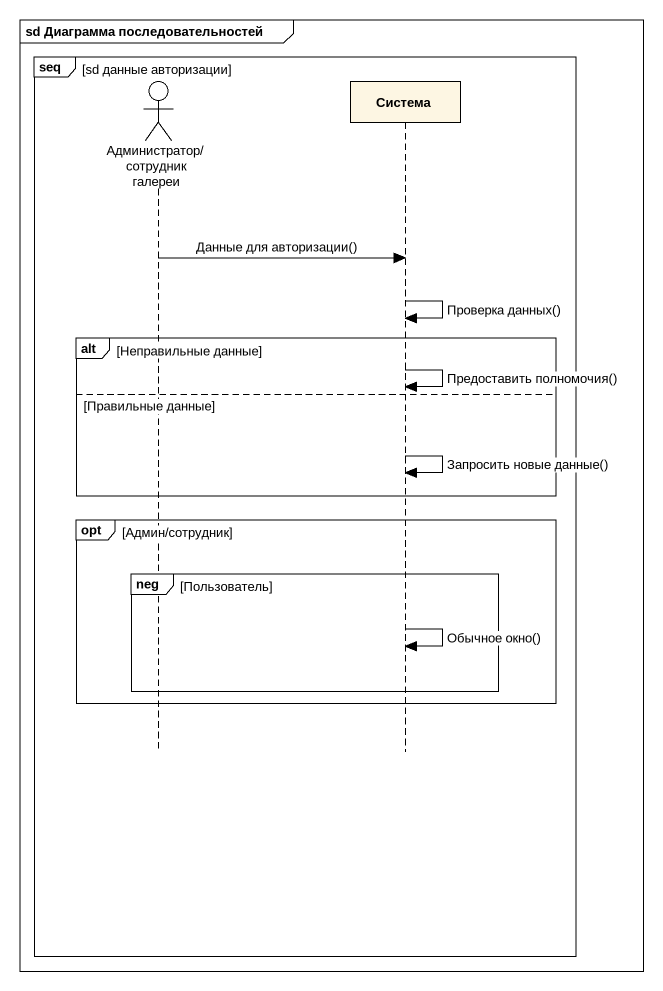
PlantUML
@startuml
mainframe sd Диаграмма последовательностей
hide footbox
actor "Администратор/сотрудник галереи" as Администратор_сотрудник
participant Система

group seq [sd данные авторизации]
  Администратор_сотрудник -> Система : Данные для авторизации()
  Система -> Система : Проверка данных()
  alt Неправильные данные
    Система -> Система : Предоставить полномочия()
  else Правильные данные
    Система -> Система : Запросить новые данные()
  end
  opt Админ/сотрудник
    group neg [Пользователь]
      Система -> Система : Обычное окно()
    end
  end
end
@enduml
